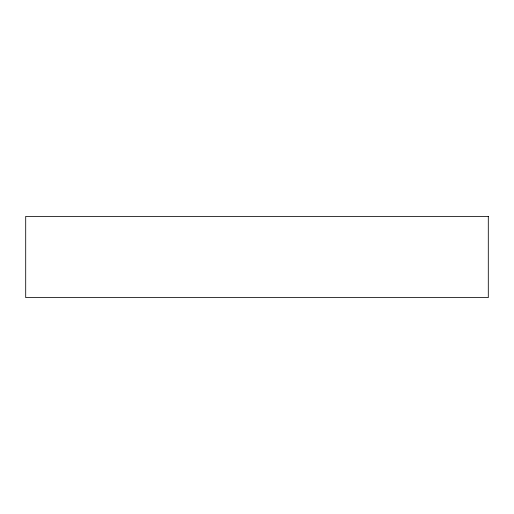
<?xml version="1.0" encoding="UTF-8"?>
<svg xmlns="http://www.w3.org/2000/svg" width="514" height="514" viewBox="0 0 514 514"><rect width="100%" height="100%" fill="white"/><g stroke="black" fill="none" stroke-linecap="round" stroke-linejoin="round"><path stroke-width="0.77" d="M488.3 216.4L25.7 216.4L25.7 297.6L488.3 297.6L488.3 216.4"/></g></svg>
